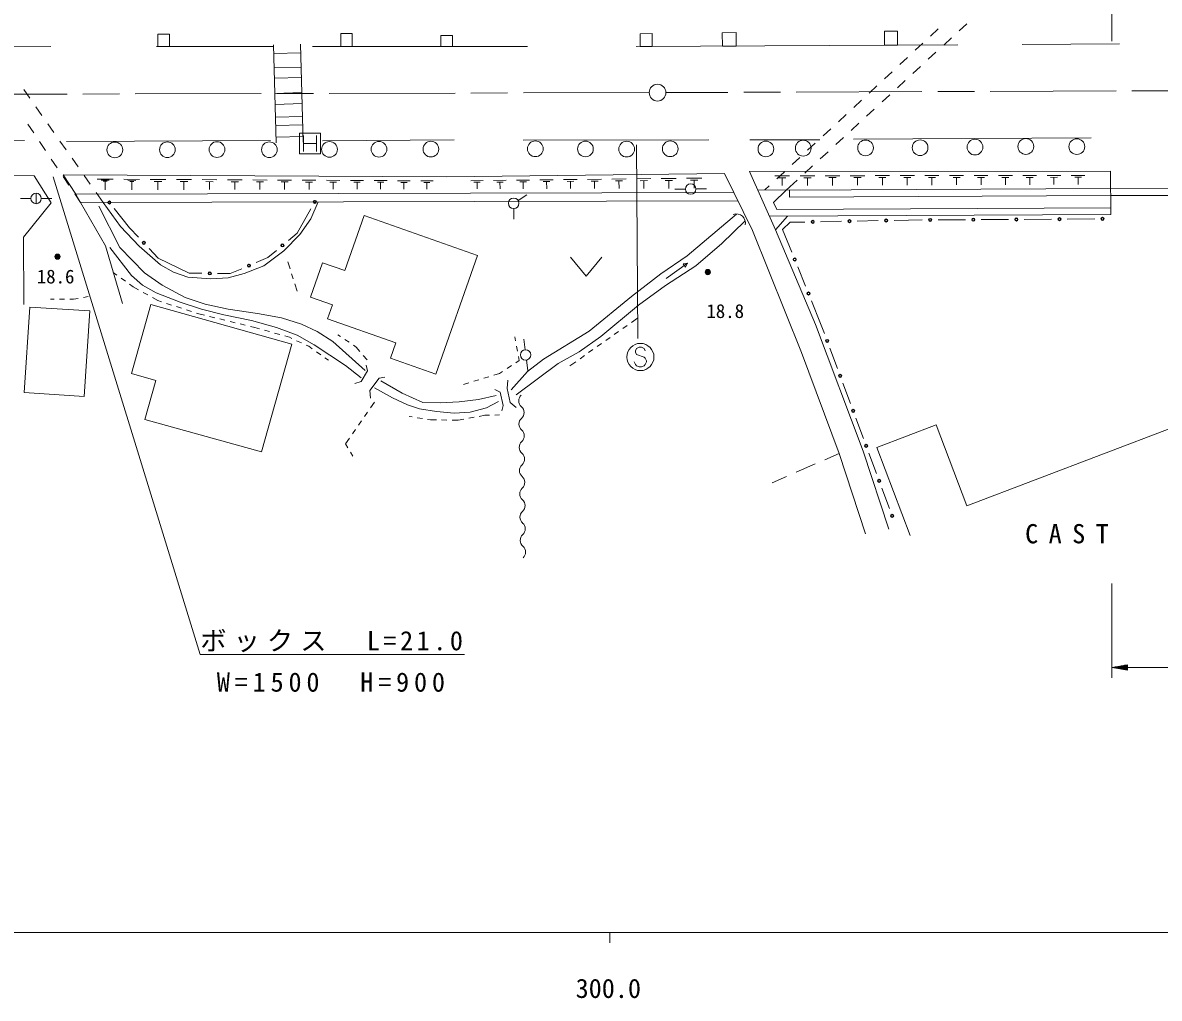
# Model space of a CAD drawing. Units: millimetres, scale not verified. Extents: x 40000 to 680000, y 20000 to 380000.
# Drawn here: x 312010 to 420376, y 198715 to 291713 of the extents above; entities that cross this region are included whole.
import ezdxf
from ezdxf.enums import TextEntityAlignment as Align

# ---------------------------------------------------------------- set-up
doc = ezdxf.new("R2010")
doc.units = ezdxf.units.MM
doc.header["$LTSCALE"] = 1000
doc.linetypes.add('CHAIN', pattern=[18.5, 12, -1.5, 3.5, -1.5])
for name, color, linetype, lineweight in [('M-BGD', 7, 'Continuous', 13), ('M-BMK', 2, 'CHAIN', 13), ('M-BMK-SRVR', 3, 'Continuous', 13), ('M-STR-HTXT', 7, 'Continuous', 13), ('M-STR-STRC', 7, 'Continuous', 13), ('M-STR-STRD', 7, 'Continuous', 13), ('M-TTL-BAND', 7, 'Continuous', 13)]:
    doc.layers.add(name, color=color, linetype=linetype, lineweight=lineweight)
doc.styles.add('ＭＳ ゴシック', font='')
doc.styles.get('ＭＳ ゴシック').set_extended_font_data('MS Gothic')

msp = doc.modelspace()

# ---------------------------------------------------------------- linework, layer by layer
at = {"layer": 'M-BGD'}
for p, q in [((401291, 290938), (402026, 291616)), ((399300, 291129), (398568, 290448)), ((397835, 289767), (397103, 289087)), ((399821, 289583), (400556, 290261)), ((396371, 288406), (395638, 287725)), ((398350, 288227), (399085, 288905)), ((396880, 286872), (397615, 287550)), ((394906, 287044), (394173, 286363)), ((395409, 285516), (396144, 286194)), ((312115, 285338), (312689, 284520)), ((393441, 285682), (392709, 285001)), ((391976, 284320), (391244, 283640)), ((393939, 284161), (394674, 284838)), ((313264, 283701), (313838, 282883)), ((390511, 282959), (389779, 282278)), ((392468, 282805), (393203, 283483)), ((313055, 281206), (312496, 282035)), ((314413, 282064), (314987, 281246)), ((390998, 281449), (391733, 282127)), ((389047, 281597), (388314, 280916)), ((389527, 280094), (390262, 280772)), ((314174, 279548), (313615, 280377)), ((315562, 280427), (316136, 279609)), ((387582, 280235), (386849, 279554)), ((315292, 277890), (314733, 278719)), ((316711, 278790), (317285, 277972)), ((386117, 278873), (385385, 278192)), ((388057, 278738), (388792, 279416)), ((384652, 277512), (383920, 276831)), ((386586, 277383), (387321, 278061)), ((316410, 276231), (315851, 277061)), ((317860, 277153), (318434, 276335)), ((319103, 276805), (320636, 276797)), ((319486, 276701), (320252, 276697)), ((319677, 276598), (320060, 276596)), ((319869, 276597), (319864, 275779)), ((321651, 276792), (323154, 276784)), ((322026, 276690), (322778, 276686)), ((322214, 276588), (322590, 276587)), ((322402, 276587), (322397, 275786)), ((324169, 276779), (325642, 276771)), ((324536, 276580), (325273, 276576)), ((324905, 276578), (324900, 275793)), ((326657, 276766), (328101, 276758)), ((327017, 276571), (327739, 276567)), ((327378, 276569), (327374, 275799)), ((329115, 276753), (330530, 276745)), ((329468, 276562), (330175, 276559)), ((329821, 276560), (329817, 275806)), ((331544, 276740), (332930, 276733)), ((331890, 276553), (332583, 276550)), ((332236, 276552), (332232, 275812)), ((333944, 276727), (335302, 276720)), ((334283, 276545), (334962, 276541)), ((334622, 276543), (334618, 275819)), ((336316, 276715), (337646, 276708)), ((336647, 276536), (337312, 276533)), ((336980, 276534), (336976, 275825)), ((338659, 276703), (339961, 276696)), ((338984, 276527), (339635, 276524)), ((339310, 276526), (339306, 275831)), ((340975, 276691), (342250, 276684)), ((341293, 276519), (341930, 276516)), ((341611, 276517), (341608, 275838)), ((343263, 276679), (344511, 276672)), ((343574, 276511), (344198, 276507)), ((343886, 276509), (343883, 275844)), ((345524, 276667), (346745, 276660)), ((345829, 276502), (346439, 276499)), ((346134, 276501), (346130, 275850)), ((347758, 276655), (348953, 276649)), ((348056, 276494), (348653, 276491)), ((348355, 276493), (348351, 275856)), ((349966, 276644), (351134, 276637)), ((350257, 276486), (350841, 276483)), ((350549, 276485), (350546, 275862)), ((354732, 276657), (355916, 276670)), ((355030, 276503), (355622, 276509)), ((355326, 276506), (355333, 275874)), ((356902, 276682), (358115, 276695)), ((357207, 276523), (357813, 276530)), ((357510, 276527), (357518, 275880)), ((359100, 276706), (360341, 276720)), ((359412, 276545), (360033, 276552)), ((359722, 276548), (359730, 275886)), ((361326, 276732), (362596, 276746)), ((361646, 276566), (362281, 276573)), ((361963, 276569), (361971, 275892)), ((363582, 276757), (364881, 276772)), ((363908, 276588), (364558, 276595)), ((364233, 276591), (364241, 275898)), ((365866, 276783), (367194, 276798)), ((366200, 276609), (366864, 276617)), ((366532, 276613), (366540, 275905)), ((368179, 276809), (369538, 276824)), ((368521, 276632), (369200, 276639)), ((368861, 276635), (368869, 275911)), ((370523, 276835), (371912, 276851)), ((370872, 276654), (371567, 276662)), ((371219, 276658), (371228, 275917)), ((372897, 276862), (374317, 276878)), ((373254, 276677), (373964, 276685)), ((373609, 276681), (373617, 275924)), ((375301, 276889), (376752, 276906)), ((375666, 276700), (376392, 276708)), ((376029, 276704), (376038, 275930)), ((383718, 277125), (385122, 277127)), ((384069, 276938), (384771, 276939)), ((384420, 276939), (384421, 276190)), ((384815, 275750), (385851, 276705)), ((386127, 277127), (387522, 277129)), ((386476, 276942), (387173, 276942)), ((386824, 276942), (386825, 276198)), ((388526, 277130), (389911, 277131)), ((388873, 276945), (389565, 276946)), ((389219, 276945), (389220, 276207)), ((390916, 277132), (392291, 277133)), ((391260, 276949), (391948, 276949)), ((391604, 276949), (391604, 276215)), ((393296, 277134), (394661, 277135)), ((393638, 276952), (394320, 276953)), ((393979, 276952), (393980, 276224)), ((395666, 277136), (397022, 277137)), ((396005, 276955), (396683, 276956)), ((396344, 276956), (396345, 276233)), ((398027, 277138), (399373, 277139)), ((398363, 276959), (399036, 276959)), ((398700, 276959), (398700, 276241)), ((400377, 277140), (401714, 277141)), ((400712, 276962), (401380, 276963)), ((401046, 276962), (401046, 276249)), ((402719, 277142), (404045, 277143)), ((403050, 276965), (403714, 276966)), ((403382, 276966), (403383, 276258)), ((405050, 277144), (406367, 277145)), ((405380, 276969), (406038, 276969)), ((405709, 276969), (405710, 276266)), ((407372, 277146), (408680, 277147)), ((407699, 276972), (408353, 276972)), ((408026, 276972), (408027, 276275)), ((409685, 277148), (410983, 277149)), ((410009, 276975), (410659, 276976)), ((410334, 276975), (410335, 276283)), ((411988, 277150), (413277, 277151)), ((412310, 276978), (412955, 276979)), ((412632, 276979), (412633, 276291)), ((313282, 275461), (313282, 274461)), ((317530, 274571), (316969, 275402)), ((317075, 275372), (379793, 275540)), ((319009, 275516), (319668, 274577)), ((359236, 274772), (360072, 275321)), ((375197, 275858), (374197, 275859)), ((376197, 275866), (377197, 275883)), ((384815, 275750), (382082, 275781)), ((383187, 276150), (382782, 275773)), ((415747, 275902), (384815, 275750)), ((312782, 274955), (311782, 274944)), ((313782, 274965), (314782, 274973)), ((317530, 274571), (380190, 274740)), ((320735, 273993), (322195, 272165)), ((338180, 271655), (339495, 273979)), ((358820, 273997), (358824, 272997)), ((415767, 273430), (383208, 273269)), ((383785, 271981), (384938, 273278)), ((322195, 272165), (323043, 271269)), ((384461, 271992), (385193, 272690)), ((385193, 272690), (386586, 272716)), ((388085, 272744), (390085, 272782)), ((391585, 272810), (393584, 272847)), ((395084, 272875), (396477, 272901)), ((396477, 272901), (397782, 272909)), ((399281, 272918), (401890, 272933)), ((403390, 272942), (405999, 272958)), ((407499, 272967), (410108, 272983)), ((411608, 272992), (414217, 273007)), ((337350, 270969), (338180, 271655)), ((385335, 269836), (384461, 271992)), ((324074, 270179), (324922, 269283)), ((335364, 269327), (336194, 270013)), ((324922, 269283), (327893, 267842)), ((334269, 268858), (335364, 269327)), ((337279, 268924), (337495, 268243)), ((355371, 269518), (351392, 258225)), ((364236, 269350), (365736, 267550)), ((365736, 267550), (367236, 269350)), ((373370, 267319), (375385, 268799)), ((374972, 268728), (375385, 268799)), ((375385, 268799), (375194, 268426)), ((320641, 267890), (320976, 267654)), ((327893, 267842), (329094, 267828)), ((330594, 267811), (331795, 267797)), ((331795, 267797), (332890, 268267)), ((337647, 267766), (337798, 267289)), ((375194, 268426), (374972, 268728)), ((386649, 266592), (385898, 268446)), ((321384, 267365), (321793, 267077)), ((322201, 266789), (322536, 266552)), ((337949, 266813), (338166, 266131)), ((317794, 265525), (318246, 265606)), ((322536, 266552), (323063, 266255)), ((323499, 266010), (323935, 265764)), ((324370, 265519), (324897, 265222)), ((314655, 265356), (315002, 265356)), ((315502, 265356), (316002, 265356)), ((316502, 265356), (316850, 265356)), ((316850, 265356), (317302, 265437)), ((324210, 264838), (337661, 261083)), ((324897, 265222), (325244, 265110)), ((325719, 264957), (326195, 264804)), ((326671, 264650), (327147, 264497)), ((388086, 263046), (387212, 265202)), ((327623, 264344), (328099, 264190)), ((328575, 264037), (328921, 263925)), ((328921, 263925), (329345, 263823)), ((329831, 263705), (330317, 263587)), ((330803, 263470), (331289, 263352)), ((370051, 263149), (370622, 263552)), ((331775, 263235), (332260, 263117)), ((332746, 262999), (333232, 262882)), ((333718, 262764), (334142, 262661)), ((334142, 262661), (334585, 262536)), ((335066, 262400), (335548, 262264)), ((368417, 261996), (368826, 262284)), ((369234, 262572), (369643, 262861)), ((388444, 262082), (388086, 263046)), ((336029, 262128), (336510, 261992)), ((336991, 261856), (337434, 261730)), ((337434, 261730), (337675, 261617)), ((338128, 261404), (338580, 261192)), ((342312, 261808), (342068, 261974)), ((343139, 261246), (342725, 261527)), ((359008, 261381), (358939, 261773)), ((359901, 260541), (359790, 261535)), ((367601, 261419), (368009, 261707)), ((339033, 260979), (339274, 260866)), ((339274, 260866), (339604, 260633)), ((340012, 260345), (340421, 260057)), ((343797, 260799), (343553, 260965)), ((344155, 260380), (343797, 260799)), ((359182, 260396), (359095, 260889)), ((365967, 260265), (366375, 260553)), ((366784, 260842), (367192, 261130)), ((389684, 258748), (388967, 260676)), ((340829, 259768), (341159, 259536)), ((344839, 259580), (344480, 260000)), ((358187, 258754), (358604, 259029)), ((359022, 259304), (359338, 259512)), ((359338, 259512), (359269, 259904)), ((360027, 259549), (360169, 258559)), ((364171, 258997), (364742, 259400)), ((365150, 259688), (365558, 259977)), ((355985, 257823), (356464, 257968)), ((356942, 258114), (357453, 258271)), ((357453, 258271), (357769, 258479)), ((354039, 257229), (354551, 257385)), ((355029, 257531), (355507, 257677)), ((390923, 255413), (390206, 257342)), ((345537, 255546), (345153, 254990)), ((344299, 253757), (344015, 253346)), ((344868, 254579), (344584, 254168)), ((348861, 254189), (349135, 254144)), ((349629, 254063), (350122, 253983)), ((350616, 253902), (350890, 253857)), ((350890, 253857), (351453, 253850)), ((351953, 253843), (352453, 253837)), ((352953, 253831), (353517, 253823)), ((353517, 253823), (354059, 253922)), ((354551, 254012), (355043, 254101)), ((355535, 254190), (356077, 254289)), ((356077, 254289), (356526, 254300)), ((357026, 254312), (357474, 254322)), ((392163, 252079), (391446, 254007)), ((343730, 252934), (343446, 252523)), ((402036, 245664), (421581, 253104)), ((343162, 252112), (342777, 251556)), ((342777, 251556), (342998, 251188)), ((343255, 250760), (343475, 250392)), ((389847, 250644), (388492, 250053)), ((393402, 248744), (392685, 250673)), ((387575, 249653), (385741, 248854)), ((384825, 248455), (383469, 247864)), ((394642, 245410), (393925, 247338))]:
    msp.add_line(p, q, dxfattribs=at)
for points in [[(324881, 289442), (326002, 289442), (326002, 290608), (324881, 290608)], [(342324, 289440), (343427, 289440), (343428, 290687), (342324, 290688)], [(351881, 289437), (352985, 289436), (352985, 290510), (351882, 290510)], [(370876, 289435), (372019, 289441), (372013, 290673), (370870, 290667)], [(378719, 289478), (380033, 289485), (380026, 290767), (378712, 290760)], [(394169, 289562), (395418, 289568), (395410, 290918), (394162, 290911)], [(312674, 264609), (312141, 256462), (317876, 256087), (318408, 264235)]]:
    msp.add_lwpolyline(points, close=True, dxfattribs=at)
for points in [[(415767, 273430), (415734, 277553), (381302, 277523)], [(381302, 277523), (383785, 271981), (387587, 262930), (392143, 250859), (394604, 243443)], [(292908, 277256), (313110, 277123), (314731, 274545), (312073, 271276), (312100, 264856)], [(315873, 277222), (352403, 277031), (378907, 277330), (381600, 271893), (386272, 260262), (389847, 250644), (392375, 242995)], [(315873, 277222), (317075, 275372), (317530, 274571)], [(415747, 275902), (430175, 275858), (442856, 276312), (451590, 276800), (452655, 275414), (483349, 275899)], [(415762, 274079), (383924, 273922), (383579, 274586), (384815, 275750)], [(415752, 275238), (385134, 275086), (385130, 275751)], [(415752, 275238), (430213, 275228), (442983, 275594), (450964, 276027), (451895, 274863), (483350, 275329)], [(317530, 274571), (319893, 270432), (321511, 264934)], [(319263, 274224), (321281, 270278), (323609, 267883), (325316, 266708), (327511, 265533), (329395, 264890), (331612, 264403), (334405, 264004), (336667, 263582), (338595, 262984), (340081, 262286), (341566, 261310), (344670, 258561)], [(319668, 274577), (321331, 272298), (323126, 270413), (325144, 268618), (326385, 267930), (327738, 267465), (329955, 267310), (331595, 267398), (333125, 267820), (334987, 268551), (336916, 269970), (338424, 271522), (339488, 273007), (340175, 274632)], [(355371, 269518), (344559, 273327), (342713, 268089), (340603, 268832), (339446, 265549), (341545, 264809), (341079, 263487), (347577, 261197), (347067, 259749), (351392, 258225)], [(380074, 273469), (375375, 269485), (372847, 267789), (370054, 265628), (366030, 262302), (361674, 259625), (360144, 258461), (358581, 256732)], [(359058, 256244), (363048, 259237), (365066, 260324), (367128, 261787), (370719, 264791), (373291, 266653), (376173, 268526), (378656, 270655), (380857, 272810)], [(320328, 270278), (322389, 267617), (323431, 266686), (324717, 265955), (327023, 265068), (329062, 264403), (331191, 263871), (333807, 263316), (336201, 262651), (338174, 261920), (339792, 261011), (342785, 259038), (344293, 257863)], [(337661, 261083), (334789, 250795), (323667, 253900), (324703, 257611), (322374, 258261), (324210, 264838)], [(343672, 257329), (344263, 257521), (344884, 258526), (344751, 259073)], [(345180, 255910), (345091, 256649), (346007, 257817), (346539, 257935)], [(345557, 256920), (347264, 255945), (348682, 255280), (349835, 254903), (351454, 254659), (353139, 254482), (354668, 254593), (356242, 254992), (357373, 255590)], [(357151, 256167), (355455, 255801), (353626, 255568), (351831, 255468), (350168, 255502), (348173, 256400), (346144, 257563)], [(358267, 257632), (358193, 256834), (358474, 255503), (359065, 255045)], [(357026, 256760), (357543, 256509), (357824, 255208), (357691, 254720)], [(402036, 245664), (399104, 253365), (393444, 251211), (396632, 242836)]]:
    msp.add_lwpolyline(points, dxfattribs=at)
for centre, radius in [((320791, 279592), 750), ((325801, 279607), 750), ((330531, 279622), 750), ((335527, 279607), 750), ((341261, 279637), 750), ((345976, 279651), 750), ((350927, 279666), 750), ((360888, 279696), 750), ((365662, 279681), 750), ((369594, 279666), 750), ((373747, 279696), 750), ((382866, 279681), 750), ((386428, 279755), 750), ((392369, 279784), 750), ((397572, 279799), 750), ((402804, 279858), 750), ((407652, 279917), 750), ((412514, 279903), 750), ((375697, 275857), 500), ((313282, 274961), 500), ((320267, 274579), 150), ((320267, 274579), 120), ((320267, 274579), 100), ((339864, 274631), 150), ((339864, 274631), 120), ((339864, 274631), 100), ((358819, 274497), 500), ((402640, 272938), 150), ((406749, 272962), 150), ((410858, 272987), 150), ((410858, 272987), 120), ((410858, 272987), 100), ((414967, 273012), 150), ((414967, 273012), 120), ((414967, 273012), 100), ((387336, 272730), 150), ((387336, 272730), 120), ((387336, 272730), 100), ((390835, 272796), 150), ((390835, 272796), 120), ((390835, 272796), 100), ((394334, 272861), 150), ((394334, 272861), 120), ((394334, 272861), 100), ((398532, 272913), 150), ((398532, 272913), 120), ((398532, 272913), 100), ((402640, 272938), 120), ((402640, 272938), 100), ((406749, 272962), 120), ((406749, 272962), 100), ((323559, 270724), 150), ((323559, 270724), 120), ((323559, 270724), 100), ((336772, 270491), 150), ((336772, 270491), 120), ((336772, 270491), 100), ((315325, 269414), 250), ((315325, 269414), 204), ((315325, 269414), 159), ((315325, 269414), 114), ((315325, 269414), 68.2), ((315325, 269414), 22.7), ((385616, 269141), 150), ((385616, 269141), 120), ((385616, 269141), 100), ((329844, 267820), 150), ((329844, 267820), 120), ((329844, 267820), 100), ((333579, 268562), 150), ((333579, 268562), 120), ((333579, 268562), 100), ((377328, 267946), 250), ((377328, 267946), 204), ((377328, 267946), 159), ((377328, 267946), 114), ((377328, 267946), 68.2), ((377328, 267946), 22.7), ((386931, 265897), 150), ((386931, 265897), 120), ((386931, 265897), 100), ((388706, 261379), 150), ((388706, 261379), 120), ((388706, 261379), 100), ((359956, 260044), 500), ((389945, 258045), 150), ((389945, 258045), 120), ((389945, 258045), 100), ((391185, 254710), 150), ((391185, 254710), 120), ((391185, 254710), 100), ((392424, 251376), 150), ((392424, 251376), 120), ((392424, 251376), 100), ((393664, 248041), 150), ((393664, 248041), 120), ((393664, 248041), 100), ((394903, 244707), 150), ((394903, 244707), 120), ((394903, 244707), 100)]:
    msp.add_circle(centre, radius, dxfattribs=at)
for centre, radius, start, end in [((380065, 272638), 850, 346.93322, 110.78825), ((360038, 255667), 739, 132.05903, 229.16869), ((359071, 254548), 739, 312.05903, 49.16869), ((360062, 253450), 739, 132.05903, 229.16869), ((359095, 252331), 739, 312.05903, 49.16869), ((360086, 251233), 739, 132.05903, 229.16869), ((359119, 250114), 739, 312.05903, 49.16869), ((360109, 249016), 739, 132.05903, 229.16869), ((359142, 247897), 739, 312.05903, 49.16869), ((360133, 246799), 739, 132.05903, 229.16869), ((359166, 245680), 739, 312.05903, 49.16869), ((360157, 244582), 739, 132.05903, 229.16869), ((359190, 243463), 739, 312.05903, 49.16869), ((360181, 242365), 739, 132.05903, 229.16869), ((359214, 241246), 739, 312.05903, 49.16869)]:
    msp.add_arc(centre, radius, start, end, dxfattribs=at)
at = {"layer": 'M-BMK'}
for p, q in [((371741, 285048), (273474, 284812)), ((471750, 285411), (373341, 285053))]:
    msp.add_line(p, q, dxfattribs=at)
at = {"layer": 'M-BMK-SRVR'}
msp.add_circle((372541, 285050), 800, dxfattribs=at)
at = {"layer": 'M-STR-HTXT'}
for p, q in [((314901, 277032), (328930, 231502)), ((415856, 238256), (415856, 229256)), ((328930, 231502), (354130, 231502)), ((415856, 230256), (417356, 230506)), ((415856, 230256), (417356, 230006)), ((415856, 230256), (417356, 230256)), ((417356, 230306), (416156, 230306)), ((417356, 230206), (416156, 230206)), ((416456, 230356), (417356, 230356)), ((416456, 230156), (417356, 230156)), ((417356, 230406), (416756, 230406)), ((417356, 230106), (416756, 230106)), ((417056, 230456), (417356, 230456)), ((417056, 230056), (417356, 230056)), ((417356, 230006), (417356, 230506)), ((417356, 230256), (480516, 230256))]:
    msp.add_line(p, q, dxfattribs=at)
at = {"layer": 'M-STR-STRC'}
for p, q in [((415851, 289963), (415925, 310689)), ((338396, 279200), (338396, 281200)), ((338396, 281200), (340396, 281200)), ((338771, 280950), (338771, 279450)), ((340021, 280950), (340021, 279450)), ((340396, 281200), (340396, 279200)), ((338771, 280200), (340021, 280200)), ((370521, 280075), (370670, 261619)), ((340396, 279200), (338396, 279200)), ((370544, 260672), (370426, 260436)), ((370426, 260436), (370426, 260318)), ((370426, 260318), (370544, 260081)), ((370780, 260791), (370544, 260672)), ((370544, 260081), (371253, 259845)), ((371017, 260791), (370780, 260791)), ((371253, 260672), (371017, 260791)), ((371371, 260436), (371253, 260672)), ((370426, 259136), (370308, 259372)), ((370544, 259018), (370426, 259136)), ((370780, 258900), (370544, 259018)), ((371253, 259018), (371017, 258900)), ((371253, 259845), (371371, 259727)), ((371371, 259136), (371253, 259018)), ((371371, 259727), (371489, 259491)), ((371489, 259372), (371371, 259136)), ((371489, 259491), (371489, 259372)), ((371017, 258900), (370780, 258900))]:
    msp.add_line(p, q, dxfattribs=at)
msp.add_circle((370899, 259845), 1300, dxfattribs=at)
at = {"layer": 'M-STR-STRD'}
for p, q in [((308509, 289425), (314694, 289458)), ((324770, 289442), (335844, 289442)), ((335927, 289608), (336178, 280260)), ((338507, 289677), (338758, 280329)), ((339635, 289442), (360153, 289433)), ((370495, 289433), (401156, 289599)), ((407308, 289633), (416586, 289699)), ((335949, 288778), (338529, 288847)), ((335986, 287401), (338566, 287470)), ((336013, 286414), (338593, 286483)), ((336052, 284978), (338631, 285048)), ((336080, 283929), (338659, 283998)), ((336112, 282715), (338692, 282784)), ((336134, 281923), (338713, 281992)), ((336164, 280794), (338744, 280864)), ((391206, 280622), (413886, 280738)), ((304911, 280456), (312194, 280472)), ((316184, 280406), (335638, 280489)), ((340593, 280456), (353130, 280539)), ((359714, 280506), (377439, 280556)), ((381329, 280556), (388014, 280556))]:
    msp.add_line(p, q, dxfattribs=at)
at = {"layer": 'M-TTL-BAND'}
for p, q in [((40000, 205000), (579000, 205000)), ((368000, 205000), (368000, 204000))]:
    msp.add_line(p, q, dxfattribs=at)

# ---------------------------------------------------------------- texts
at = {"layer": 'M-BGD', "style": 'ＭＳ ゴシック'}
for s, p in [('18.6', (313347, 266462)), ('18.8', (377195, 263170))]:
    msp.add_text(s, height=1320, dxfattribs=at).set_placement(p, align=Align.BOTTOM_LEFT)
at = {"layer": 'M-BGD', "insert": (412074, 242054), "char_height": 1833, "attachment_point": 8, "style": 'ＭＳ ゴシック'}
msp.add_mtext('\\T1.8;CAST', dxfattribs=at)
at = {"layer": 'M-STR-HTXT', "char_height": 1833, "attachment_point": 8, "style": 'ＭＳ ゴシック'}
for s, insert in [('\\T1.27;ボックス\u3000L=21.0', (341630, 231702)), ('\\T1.37;W=1500\u3000H=900', (341625, 227914))]:
    msp.add_mtext(s, dxfattribs=dict(at, insert=insert))
at = {"layer": 'M-TTL-BAND', "style": 'ＭＳ ゴシック'}
msp.add_text('300.0', height=1833, dxfattribs=at).set_placement((367844, 198195), align=Align.BOTTOM_CENTER)

doc.saveas('drawing.dxf')
